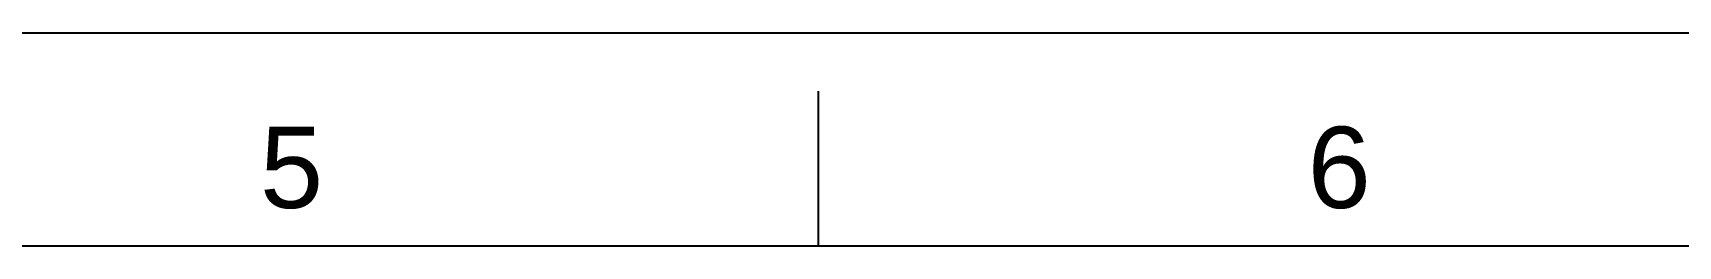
# Model space of a CAD drawing. Header units: millimetres. Extents: x 14221 to 15062, y 1145 to 1740.
# Drawn here: x 14668.1 to 14822.2, y 1719.7 to 1739.8 of the extents above; entities that cross this region are included whole.
import ezdxf

# ---------------------------------------------------------------- set-up
doc = ezdxf.new("R2010")
doc.units = ezdxf.units.MM
doc.layers.add('FORM', color=7, linetype='Continuous')
doc.styles.get("Standard").update_dxf_attribs({"font": 'arial.ttf'})

msp = doc.modelspace()

# ---------------------------------------------------------------- linework, layer by layer
at = {"layer": 'FORM', "color": 7, "linetype": 'Continuous'}
for p, q in [((14221.02, 1739.76), (15062.02, 1739.76)), ((14741.64, 1719.74), (14741.64, 1734.29)), ((15041.99, 1719.74), (14241.04, 1719.74))]:
    msp.add_line(p, q, dxfattribs=at)

# ---------------------------------------------------------------- texts
at = {"layer": 'FORM', "color": 7, "linetype": 'Continuous', "char_height": 7.63, "attachment_point": 5}
for s, insert in [('5', (14692.28, 1727.08)), ('6', (14790.43, 1727.08))]:
    msp.add_mtext_dynamic_manual_height_columns(s, width=50.0595, gutter_width=12.51, heights=[0], dxfattribs=dict(at, insert=insert))

doc.saveas('drawing.dxf')
